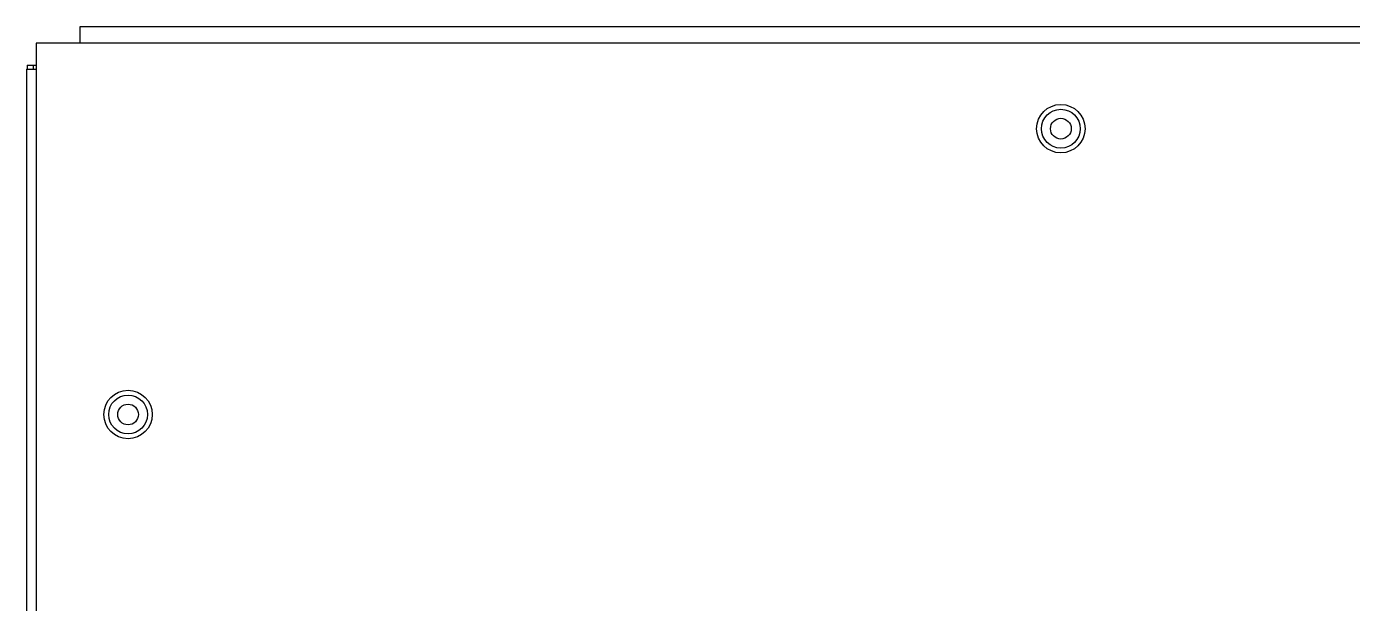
# Model space of a CAD drawing. Header units: millimetres. Extents: x 0 to 69574, y -5 to 41746.
# Drawn here: x 33973 to 34486, y 12838 to 13061 of the extents above; entities that cross this region are included whole.
import ezdxf

# ---------------------------------------------------------------- set-up
doc = ezdxf.new("R2010")
doc.units = ezdxf.units.MM
doc.set_wipeout_variables(frame=1)
doc.layers.add('000-PI-ORMAR', color=2, linetype='Continuous')

# ---------------------------------------------------------------- blocks, each defined once
blk = doc.blocks.new('800mm krov_1')
at = {"layer": '000-PI-ORMAR'}
for p, q in [((42689.63, 9033.78), (42713.13, 9033.78)), ((42689.63, 9033.28), (42689.63, 9033.78)), ((42689.63, 9027.28), (42689.63, 9033.28)), ((42713.13, 9033.78), (43446.13, 9033.78)), ((42672.63, 9027.28), (42672.63, 8740.28)), ((43464.63, 9027.28), (42672.63, 9027.28)), ((42668.88, 9017.28), (42672.63, 9017.28)), ((42668.88, 9017.28), (42668.88, 8750.28)), ((42669.13, 9018.78), (42672.63, 9018.78)), ((42669.13, 9018.78), (42669.13, 9017.28)), ((42671.63, 9017.28), (42671.63, 9018.78))]:
    blk.add_line(p, q, dxfattribs=at)
for centre, radius in [((43068.63, 8994.28), 9.36), ((43068.63, 8994.28), 7.5), ((43068.63, 8994.28), 4), ((42708.13, 8883.78), 9.36), ((42708.13, 8883.78), 9.36), ((42708.13, 8883.78), 7.5), ((42708.13, 8883.78), 4)]:
    blk.add_circle(centre, radius, dxfattribs=at)

msp = doc.modelspace()

# ---------------------------------------------------------------- wipeouts: each hides what was drawn before it
msp.add_wipeout([(33977.099, 13054.973), (34769.099, 13054.973), (34769.099, 12767.973), (33977.099, 12767.973)])

# ---------------------------------------------------------------- next in the draw order: block references
at = {"layer": '000-PI-ORMAR'}
msp.add_blockref('800mm krov_1', (-8695.531, 4027.693), dxfattribs=at)

doc.saveas('drawing.dxf')
